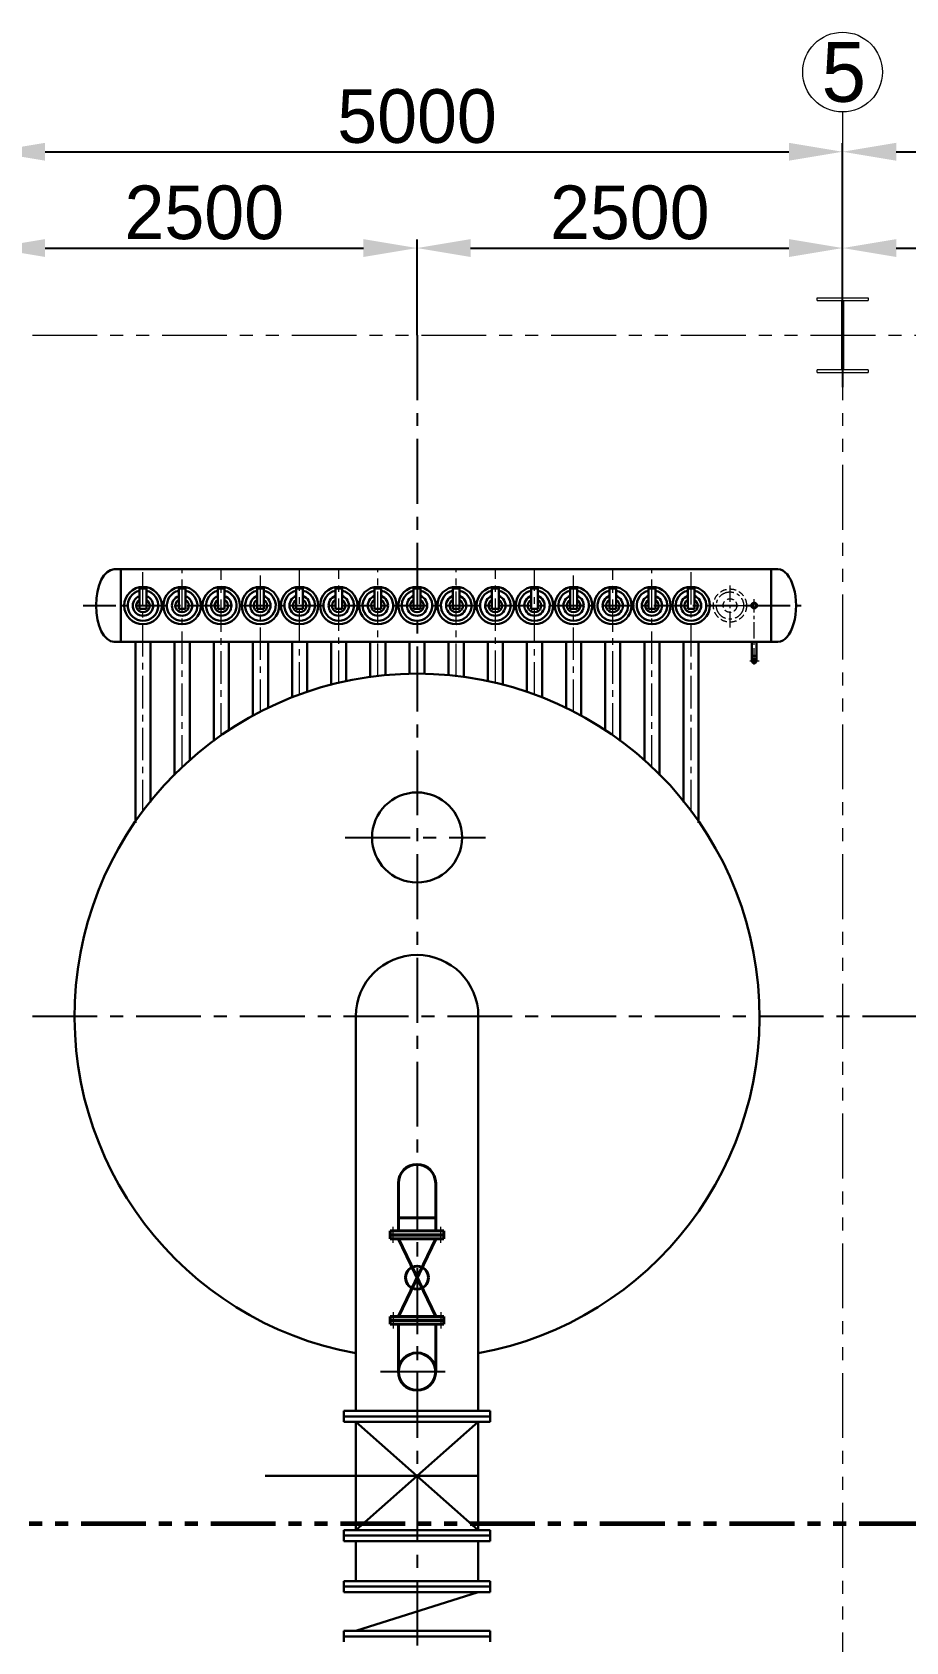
# Model space of a CAD drawing. Header units: millimetres. Extents: x 48549 to 244689, y 99496 to 172785.
# Drawn here: x 144588 to 149721, y 125870 to 135324 of the extents above; entities that cross this region are included whole.
import ezdxf

# ---------------------------------------------------------------- set-up
doc = ezdxf.new("R2010")
doc.units = ezdxf.units.MM
doc.header["$LTSCALE"] = 3
for name, pattern in [('CENTER', [50.8, 31.75, -6.35, 6.35, -6.35]), ('CENTERX2', [101.6, 63.5, -12.7, 12.7, -12.7]), ('DASHED', [19.05, 12.7, -6.35]), ('PHANTOMX2', [127, 63.5, -12.7, 12.7, -12.7, 12.7, -12.7])]:
    doc.linetypes.add(name, pattern=pattern)
for name, color, linetype, lineweight in [('1', 1, 'CENTER', 13), ('center', 1, 'CENTER', 9), ('CON', 7, 'Continuous', 40), ('Layer3', 6, 'Continuous', 18), ('Layer4', 4, 'DASHED', 5), ('双点划线', 3, 'PHANTOMX2', 20), ('图层1', 7, 'Continuous', 30), ('图层2', 1, 'CENTERX2', 15), ('图层3', 6, 'Continuous', 9)]:
    doc.layers.add(name, color=color, linetype=linetype, lineweight=lineweight)
doc.layers.add('Layer1', color=1, linetype='CENTERX2')
doc.styles.add('仿宋体', font='ttxt1.shx', dxfattribs={"bigfont": 'hzfs.shx'})
doc.dimstyles.new('ISO-25', dxfattribs={"dimtxt": 150, "dimasz": 150, "dimexe": 50, "dimexo": 0, "dimgap": 50, "dimtad": 1, "dimdec": 1, "dimdsep": 46, "dimtxsty": '仿宋体', "dimcen": 2.5, "dimazin": 0, "dimtfac": 1, "dimtdec": 1, "dimtmove": 0, "dimatfit": 3, "dimfxl": 1, "dimarcsym": 0})

# ---------------------------------------------------------------- blocks, each defined once
blk = doc.blocks.new('*D62')
at = {"layer": 'Defpoints', "color": 0, "ltscale": 3}
for p in [(149349.4, 134621.8), (144349.4, 133544.5), (149349.4, 133544.5)]:
    blk.add_point(p, dxfattribs=at)
at = {"layer": '图层3', "color": 0, "lineweight": -2, "ltscale": 3}
for p, q in [((144349.4, 133544.5), (144349.4, 134671.8)), ((144664.4, 134621.8), (149034.4, 134621.8)), ((149349.4, 133544.5), (149349.4, 134671.8))]:
    blk.add_line(p, q, dxfattribs=at)
at = {"layer": '图层3', "color": 0, "ltscale": 3}
for points in [[(144664.4, 134674.3), (144664.4, 134569.3), (144349.4, 134621.8)], [(149034.4, 134674.3), (149034.4, 134569.3), (149349.4, 134621.8)]]:
    blk.add_solid(points, dxfattribs=at)
at = {"layer": '图层3', "color": 0, "ltscale": 3, "insert": (146849.4, 134829.3), "char_height": 315, "attachment_point": 5, "style": '仿宋体'}
blk.add_mtext('5000', dxfattribs=at)
blk = doc.blocks.new('*D63')
at = {"layer": 'Defpoints', "color": 0, "ltscale": 3}
for p in [(154349.4, 134621.8), (149349.4, 133544.5), (154349.4, 133544.5)]:
    blk.add_point(p, dxfattribs=at)
at = {"layer": '图层3', "color": 0, "lineweight": -2, "ltscale": 3}
for p, q in [((149349.4, 133544.5), (149349.4, 134671.8)), ((149664.4, 134621.8), (154034.4, 134621.8)), ((154349.4, 133544.5), (154349.4, 134671.8))]:
    blk.add_line(p, q, dxfattribs=at)
at = {"layer": '图层3', "color": 0, "ltscale": 3}
for points in [[(149664.4, 134674.3), (149664.4, 134569.3), (149349.4, 134621.8)], [(154034.4, 134674.3), (154034.4, 134569.3), (154349.4, 134621.8)]]:
    blk.add_solid(points, dxfattribs=at)
at = {"layer": '图层3', "color": 0, "ltscale": 3, "insert": (151849.4, 134829.3), "char_height": 315, "attachment_point": 5, "style": '仿宋体'}
blk.add_mtext('5000', dxfattribs=at)
blk = doc.blocks.new('*D71')
at = {"layer": 'Defpoints', "color": 0, "ltscale": 3}
for p in [(146849.4, 134056.2), (144349.4, 133764.5), (146849.4, 133544.5)]:
    blk.add_point(p, dxfattribs=at)
at = {"layer": '图层3', "color": 0, "lineweight": -2, "ltscale": 3}
for p, q in [((144349.4, 133764.5), (144349.4, 134106.2)), ((144664.4, 134056.2), (146534.4, 134056.2)), ((146849.4, 133544.5), (146849.4, 134106.2))]:
    blk.add_line(p, q, dxfattribs=at)
at = {"layer": '图层3', "color": 0, "ltscale": 3}
for points in [[(144664.4, 134108.7), (144664.4, 134003.7), (144349.4, 134056.2)], [(146534.4, 134108.7), (146534.4, 134003.7), (146849.4, 134056.2)]]:
    blk.add_solid(points, dxfattribs=at)
at = {"layer": '图层3', "color": 0, "ltscale": 3, "insert": (145599.4, 134263.7), "char_height": 315, "attachment_point": 5, "style": '仿宋体'}
blk.add_mtext('2500', dxfattribs=at)
blk = doc.blocks.new('*D72')
at = {"layer": 'Defpoints', "color": 0, "ltscale": 3}
for p in [(149349.4, 134056.2), (146849.4, 133544.5), (149349.4, 133544.5)]:
    blk.add_point(p, dxfattribs=at)
at = {"layer": '图层3', "color": 0, "lineweight": -2, "ltscale": 3}
for p, q in [((146849.4, 133544.5), (146849.4, 134106.2)), ((147164.4, 134056.2), (149034.4, 134056.2)), ((149349.4, 133544.5), (149349.4, 134106.2))]:
    blk.add_line(p, q, dxfattribs=at)
at = {"layer": '图层3', "color": 0, "ltscale": 3}
for points in [[(147164.4, 134108.7), (147164.4, 134003.7), (146849.4, 134056.2)], [(149034.4, 134108.7), (149034.4, 134003.7), (149349.4, 134056.2)]]:
    blk.add_solid(points, dxfattribs=at)
at = {"layer": '图层3', "color": 0, "ltscale": 3, "insert": (148099.4, 134263.7), "char_height": 315, "attachment_point": 5, "style": '仿宋体'}
blk.add_mtext('2500', dxfattribs=at)
blk = doc.blocks.new('*D73')
at = {"layer": 'Defpoints', "color": 0, "ltscale": 3}
for p in [(151849.4, 134056.2), (149349.4, 133544.5), (151849.4, 133544.5)]:
    blk.add_point(p, dxfattribs=at)
at = {"layer": '图层3', "color": 0, "lineweight": -2, "ltscale": 3}
for p, q in [((149349.4, 133544.5), (149349.4, 134106.2)), ((149664.4, 134056.2), (151534.4, 134056.2)), ((151849.4, 133544.5), (151849.4, 134106.2))]:
    blk.add_line(p, q, dxfattribs=at)
at = {"layer": '图层3', "color": 0, "ltscale": 3}
for points in [[(149664.4, 134108.7), (149664.4, 134003.7), (149349.4, 134056.2)], [(151534.4, 134108.7), (151534.4, 134003.7), (151849.4, 134056.2)]]:
    blk.add_solid(points, dxfattribs=at)
at = {"layer": '图层3', "color": 0, "ltscale": 3, "insert": (150599.4, 134263.7), "char_height": 315, "attachment_point": 5, "style": '仿宋体'}
blk.add_mtext('2500', dxfattribs=at)

msp = doc.modelspace()

# ---------------------------------------------------------------- linework, layer by layer
at = {"layer": '1'}
for p, q in [((148682.875, 131956.484), (148896.014, 131956.497)), ((148804.361, 131631.031), (148858.64, 131631.031))]:
    msp.add_line(p, q, dxfattribs=at)
at = {"layer": 'center'}
for p, q in [((148689.363, 131826.87), (148689.363, 132089.707)), ((148830.151, 131610.687), (148830.151, 131994.776))]:
    msp.add_line(p, q, dxfattribs=at)
msp.add_circle((148687.933, 131956.42), 80, dxfattribs=at)
at = {"layer": 'CON'}
for p, q in [((146739.863, 128283.49), (146739.863, 128564.49)), ((146958.863, 128283.49), (146958.863, 128564.49)), ((147006.863, 128283.49), (146691.863, 128283.49)), ((146691.863, 128283.49), (146691.863, 128261.49)), ((146958.863, 128361.49), (146739.863, 128361.49)), ((147006.863, 128261.49), (147006.863, 128283.49)), ((146691.863, 128261.49), (147006.863, 128261.49)), ((146691.863, 128259.49), (146691.863, 128261.49)), ((147006.863, 128259.49), (146691.863, 128259.49)), ((146691.863, 128259.49), (146691.863, 128237.49)), ((146691.863, 128237.49), (147006.863, 128237.49)), ((146739.863, 128237.49), (146958.863, 127781.49)), ((146958.863, 128237.49), (146739.863, 127781.49)), ((147006.863, 128261.49), (147006.863, 128259.49)), ((147006.863, 128237.49), (147006.863, 128259.49)), ((146691.863, 127759.49), (146691.863, 127781.49)), ((146691.863, 127781.49), (147006.863, 127781.49)), ((147006.863, 127759.49), (146691.863, 127759.49)), ((146691.863, 127759.49), (146691.863, 127757.49)), ((146691.863, 127735.49), (146691.863, 127757.49)), ((146691.863, 127757.49), (147006.863, 127757.49)), ((147006.863, 127735.49), (146691.863, 127735.49)), ((146739.863, 127457.496), (146739.863, 127735.49)), ((146958.863, 127457.496), (146958.863, 127735.49)), ((147006.863, 127781.49), (147006.863, 127759.49)), ((147006.863, 127757.49), (147006.863, 127759.49)), ((147006.863, 127757.49), (147006.863, 127735.49))]:
    msp.add_line(p, q, dxfattribs=at)
for centre, radius in [((146849.363, 128009.49), 67.33), ((146849.363, 127457.496), 109.5)]:
    msp.add_circle(centre, radius, dxfattribs=at)
msp.add_arc((146849.363, 128564.49), 109.5, 360, 180, dxfattribs=at)
at = {"layer": 'Layer1', "ltscale": 2}
for p, q in [((146849.363, 133544.49), (146849.363, 112544.49)), ((146427.905, 130594.49), (147251.979, 130594.49)), ((129349.363, 129544.49), (154349.363, 129544.49)), ((146849.363, 128673.99), (146849.363, 127347.996)), ((146633.87, 127457.496), (147064.856, 127457.496))]:
    msp.add_line(p, q, dxfattribs=at)
at = {"layer": 'Layer1'}
for p, q in [((149349.363, 133364.954), (149349.363, 133239.713)), ((144888.635, 131956.49), (149105.548, 131956.49))]:
    msp.add_line(p, q, dxfattribs=at)
at = {"layer": 'Layer3'}
msp.add_arc((148830.151, 131956.458), 15.5, 0, 270, dxfattribs=at)
at = {"layer": 'Layer4'}
for radius in [97.5, 40]:
    msp.add_circle((148687.933, 131956.42), radius, dxfattribs=at)
at = {"layer": '双点划线', "ltscale": 10}
for p, q in [((149199.363, 133764.49), (149499.363, 133764.49)), ((149199.363, 133748.49), (149199.363, 133764.49)), ((149343.863, 133746.49), (149199.363, 133746.49)), ((149343.863, 133746.49), (149343.863, 133342.49)), ((149499.363, 133746.49), (149354.863, 133746.49)), ((149354.863, 133746.49), (149354.863, 133342.49)), ((149499.363, 133764.49), (149499.363, 133748.49)), ((149199.363, 133342.49), (149343.863, 133342.49)), ((149199.363, 133324.49), (149199.363, 133340.49)), ((149199.363, 133324.49), (149499.363, 133324.49)), ((149354.863, 133342.49), (149499.363, 133342.49)), ((149499.363, 133340.49), (149499.363, 133324.49))]:
    msp.add_line(p, q, dxfattribs=at)
at = {"layer": '双点划线', "ltscale": 2}
for p, q in [((129349.363, 133544.49), (154354.863, 133544.49)), ((149349.363, 133544.49), (149349.363, 112544.49))]:
    msp.add_line(p, q, dxfattribs=at)
at = {"layer": '双点划线', "color": 7, "lineweight": 60, "ltscale": 2}
msp.add_line((127349.363, 126564.49), (154349.363, 126564.49), dxfattribs=at)
at = {"layer": '图层1'}
for p, q in [((145069.558, 132169.49), (148969.892, 132169.49)), ((145109.558, 131743.49), (145109.558, 132169.49)), ((148929.892, 131743.49), (148929.892, 132169.49)), ((145219.363, 131936.324), (145219.363, 132056.324)), ((145219.363, 132056.324), (145239.363, 132056.324)), ((145259.363, 132056.324), (145239.363, 132056.324)), ((145259.363, 131936.324), (145259.363, 132056.324)), ((145449.168, 131936.324), (145449.168, 132056.324)), ((145449.168, 132056.324), (145469.168, 132056.324)), ((145489.168, 132056.324), (145469.168, 132056.324)), ((145489.168, 131936.324), (145489.168, 132056.324)), ((145679.168, 131936.324), (145679.168, 132056.324)), ((145679.168, 132056.324), (145699.168, 132056.324)), ((145719.168, 132056.324), (145699.168, 132056.324)), ((145719.168, 131936.324), (145719.168, 132056.324)), ((145909.363, 131936.49), (145909.363, 132056.49)), ((145909.363, 132056.49), (145929.363, 132056.49)), ((145949.363, 132056.49), (145929.363, 132056.49)), ((145949.363, 131936.49), (145949.363, 132056.49)), ((146139.363, 131936.49), (146139.363, 132056.49)), ((146139.363, 132056.49), (146159.363, 132056.49)), ((146179.363, 132056.49), (146159.363, 132056.49)), ((146179.363, 131936.49), (146179.363, 132056.49)), ((146369.363, 131936.49), (146369.363, 132056.49)), ((146369.363, 132056.49), (146389.363, 132056.49)), ((146409.363, 132056.49), (146389.363, 132056.49)), ((146409.363, 131936.49), (146409.363, 132056.49)), ((146599.363, 131936.49), (146599.363, 132056.49)), ((146599.363, 132056.49), (146619.363, 132056.49)), ((146639.363, 132056.49), (146619.363, 132056.49)), ((146639.363, 131936.49), (146639.363, 132056.49)), ((146829.363, 131936.49), (146829.363, 132056.49)), ((146829.363, 132056.49), (146849.363, 132056.49)), ((146869.363, 132056.49), (146849.363, 132056.49)), ((146869.363, 131936.49), (146869.363, 132056.49)), ((147059.363, 131936.49), (147059.363, 132056.49)), ((147059.363, 132056.49), (147079.363, 132056.49)), ((147099.363, 132056.49), (147079.363, 132056.49)), ((147099.363, 131936.49), (147099.363, 132056.49)), ((147289.363, 131936.49), (147289.363, 132056.49)), ((147289.363, 132056.49), (147309.363, 132056.49)), ((147329.363, 132056.49), (147309.363, 132056.49)), ((147329.363, 131936.49), (147329.363, 132056.49)), ((147519.363, 131936.49), (147519.363, 132056.49)), ((147519.363, 132056.49), (147539.363, 132056.49)), ((147559.363, 132056.49), (147539.363, 132056.49)), ((147559.363, 131936.49), (147559.363, 132056.49)), ((147749.363, 131936.49), (147749.363, 132056.49)), ((147749.363, 132056.49), (147769.363, 132056.49)), ((147789.363, 132056.49), (147769.363, 132056.49)), ((147789.363, 131936.49), (147789.363, 132056.49)), ((147979.363, 131936.49), (147979.363, 132056.49)), ((147979.363, 132056.49), (147999.363, 132056.49)), ((148019.363, 132056.49), (147999.363, 132056.49)), ((148019.363, 131936.49), (148019.363, 132056.49)), ((148209.363, 131936.49), (148209.363, 132056.49)), ((148209.363, 132056.49), (148229.363, 132056.49)), ((148249.363, 132056.49), (148229.363, 132056.49)), ((148249.363, 131936.49), (148249.363, 132056.49)), ((148439.363, 131936.49), (148439.363, 132056.49)), ((148439.363, 132056.49), (148459.363, 132056.49)), ((148479.363, 132056.49), (148459.363, 132056.49)), ((148479.363, 131936.49), (148479.363, 132056.49)), ((145219.363, 131936.324), (145239.363, 131936.324)), ((145259.363, 131936.324), (145239.363, 131936.324)), ((145449.168, 131936.324), (145469.168, 131936.324)), ((145489.168, 131936.324), (145469.168, 131936.324)), ((145679.168, 131936.324), (145699.168, 131936.324)), ((145719.168, 131936.324), (145699.168, 131936.324)), ((145909.363, 131936.49), (145929.363, 131936.49)), ((145949.363, 131936.49), (145929.363, 131936.49)), ((146139.363, 131936.49), (146159.363, 131936.49)), ((146179.363, 131936.49), (146159.363, 131936.49)), ((146369.363, 131936.49), (146389.363, 131936.49)), ((146409.363, 131936.49), (146389.363, 131936.49)), ((146599.363, 131936.49), (146619.363, 131936.49)), ((146639.363, 131936.49), (146619.363, 131936.49)), ((146829.363, 131936.49), (146849.363, 131936.49)), ((146869.363, 131936.49), (146849.363, 131936.49)), ((147059.363, 131936.49), (147079.363, 131936.49)), ((147099.363, 131936.49), (147079.363, 131936.49)), ((147289.363, 131936.49), (147309.363, 131936.49)), ((147329.363, 131936.49), (147309.363, 131936.49)), ((147519.363, 131936.49), (147539.363, 131936.49)), ((147559.363, 131936.49), (147539.363, 131936.49)), ((147749.363, 131936.49), (147769.363, 131936.49)), ((147789.363, 131936.49), (147769.363, 131936.49)), ((147979.363, 131936.49), (147999.363, 131936.49)), ((148019.363, 131936.49), (147999.363, 131936.49)), ((148209.363, 131936.49), (148229.363, 131936.49)), ((148249.363, 131936.49), (148229.363, 131936.49)), ((148439.363, 131936.49), (148459.363, 131936.49)), ((148479.363, 131936.49), (148459.363, 131936.49)), ((145069.558, 131743.49), (148969.892, 131743.49)), ((145194.863, 130680.158), (145194.863, 131743.49)), ((145283.863, 130801.163), (145283.863, 131743.49)), ((145424.863, 130960.342), (145424.863, 131743.49)), ((145513.863, 131045.261), (145513.863, 131743.49)), ((145655.109, 131160.783), (145655.109, 131743.49)), ((145744.109, 131223.347), (145744.109, 131743.49)), ((145884.863, 131308.557), (145884.863, 131743.49)), ((145973.863, 131354.684), (145973.863, 131743.49)), ((146114.863, 131416.735), (146114.863, 131743.49)), ((146203.863, 131449.459), (146203.863, 131743.49)), ((146344.863, 131491.814), (146344.863, 131743.49)), ((146433.863, 131512.854), (146433.863, 131743.49)), ((146574.863, 131537.563), (146574.863, 131743.49)), ((146663.863, 131547.869), (146663.863, 131743.49)), ((146804.863, 131555.995), (146804.863, 131743.49)), ((146893.863, 131555.995), (146893.863, 131743.49)), ((147034.863, 131547.869), (147034.863, 131743.49)), ((147123.863, 131537.563), (147123.863, 131743.49)), ((147264.863, 131512.854), (147264.863, 131743.49)), ((147353.863, 131491.814), (147353.863, 131743.49)), ((147494.863, 131449.459), (147494.863, 131743.49)), ((147583.863, 131416.735), (147583.863, 131743.49)), ((147724.863, 131354.684), (147724.863, 131743.49)), ((147813.863, 131308.557), (147813.863, 131743.49)), ((147954.617, 131223.347), (147954.617, 131743.49)), ((148043.617, 131160.783), (148043.617, 131743.49)), ((148184.863, 131045.261), (148184.863, 131743.49)), ((148273.863, 130960.342), (148273.863, 131743.49)), ((148414.863, 130801.163), (148414.863, 131743.49)), ((148503.863, 130680.158), (148503.863, 131743.49)), ((148816.392, 131631.031), (148816.392, 131743.49)), ((148843.392, 131743.49), (148843.392, 131631.031)), ((148816.392, 131661.031), (148843.392, 131661.031)), ((146489.363, 129544.49), (146489.363, 127226.49)), ((147209.363, 129544.49), (147209.363, 127226.49)), ((147279.366, 127226.49), (146419.366, 127226.49)), ((146419.366, 127194.49), (146419.366, 127226.49)), ((147279.366, 127194.49), (146419.366, 127194.49)), ((146419.366, 127162.49), (146419.366, 127194.49)), ((146419.366, 127162.49), (147279.366, 127162.49)), ((146489.366, 127162.49), (146489.366, 126526.49)), ((147209.366, 126526.49), (146489.366, 127162.49)), ((146489.366, 126526.49), (147209.366, 127162.49)), ((147209.366, 127162.49), (147209.366, 126526.49)), ((147279.366, 127194.49), (147279.366, 127226.49)), ((147279.366, 127162.49), (147279.366, 127194.49)), ((145957.056, 126844.49), (147209.366, 126844.49)), ((147279.366, 126526.49), (146419.366, 126526.49)), ((146419.366, 126494.49), (146419.366, 126526.49)), ((147279.366, 126494.49), (146419.366, 126494.49)), ((146419.366, 126462.49), (146419.366, 126494.49)), ((147279.366, 126494.49), (147279.366, 126526.49)), ((147279.366, 126462.49), (147279.366, 126494.49)), ((146419.366, 126462.49), (147279.366, 126462.49)), ((146489.366, 126462.49), (146489.366, 126226.49)), ((147209.366, 126462.49), (147209.365, 126226.49)), ((147279.366, 126226.49), (146419.366, 126226.49)), ((146419.366, 126194.49), (146419.366, 126226.49)), ((147279.366, 126194.49), (147279.366, 126226.49)), ((147279.366, 126194.49), (146419.366, 126194.49)), ((146419.366, 126162.49), (146419.366, 126194.49)), ((146419.366, 126162.49), (147279.366, 126162.49)), ((146489.366, 125934.49), (147209.366, 126162.49)), ((147279.366, 126162.49), (147279.366, 126194.49)), ((147279.366, 125934.49), (146419.366, 125934.49)), ((146419.366, 125902.49), (146419.366, 125934.49)), ((147279.366, 125902.49), (147279.366, 125934.49)), ((147279.366, 125902.49), (146419.366, 125902.49)), ((146419.366, 125870.49), (146419.366, 125902.49)), ((147279.366, 125870.49), (147279.366, 125902.49))]:
    msp.add_line(p, q, dxfattribs=at)
for centre, radius in [((145239.363, 131956.324), 110), ((145239.363, 131956.324), 110), ((145469.168, 131956.324), 110), ((145469.168, 131956.324), 110), ((145699.168, 131956.324), 110), ((145699.168, 131956.324), 110), ((145929.363, 131956.49), 110), ((145929.363, 131956.49), 110), ((146159.363, 131956.49), 110), ((146159.363, 131956.49), 110), ((146389.363, 131956.49), 110), ((146389.363, 131956.49), 110), ((146619.363, 131956.49), 110), ((146619.363, 131956.49), 110), ((146849.363, 131956.49), 110), ((146849.363, 131956.49), 110), ((147079.363, 131956.49), 110), ((147079.363, 131956.49), 110), ((147309.363, 131956.49), 110), ((147309.363, 131956.49), 110), ((147539.363, 131956.49), 110), ((147539.363, 131956.49), 110), ((147769.363, 131956.49), 110), ((147769.363, 131956.49), 110), ((147999.363, 131956.49), 110), ((147999.363, 131956.49), 110), ((148229.363, 131956.49), 110), ((148229.363, 131956.49), 110), ((148459.363, 131956.49), 110), ((148459.363, 131956.49), 110), ((148830.151, 131956.458), 17), ((148830.151, 131956.458), 12.5), ((148829.892, 131631.031), 13.5), ((148829.892, 131631.031), 9), ((146849.363, 130594.49), 264.5)]:
    msp.add_circle(centre, radius, dxfattribs=at)
for centre, radius, start, end in [((145239.363, 131956.324), 89.708, 102.8820674, 77.1179326), ((145239.363, 131956.324), 59.724, 109.5647271, 70.4352729), ((145239.363, 131956.324), 39.594, 120.3401686, 59.6598314), ((145469.168, 131956.324), 89.708, 102.8820674, 77.1179326), ((145469.168, 131956.324), 59.724, 109.5647271, 70.4352729), ((145469.168, 131956.324), 39.594, 120.3401686, 59.6598314), ((145699.168, 131956.324), 89.708, 102.8820674, 77.1179326), ((145699.168, 131956.324), 59.724, 109.5647271, 70.4352729), ((145699.168, 131956.324), 39.594, 120.3401686, 59.6598314), ((145929.363, 131956.49), 89.708, 102.8820674, 77.1179326), ((145929.363, 131956.49), 59.724, 109.5647271, 70.4352729), ((145929.363, 131956.49), 39.594, 120.3401686, 59.6598314), ((146159.363, 131956.49), 89.708, 102.8820674, 77.1179326), ((146159.363, 131956.49), 59.724, 109.5647271, 70.4352729), ((146159.363, 131956.49), 39.594, 120.3401686, 59.6598314), ((146389.363, 131956.49), 89.708, 102.8820674, 77.1179326), ((146389.363, 131956.49), 59.724, 109.5647271, 70.4352729), ((146389.363, 131956.49), 39.594, 120.3401686, 59.6598314), ((146619.363, 131956.49), 89.708, 102.8820674, 77.1179326), ((146619.363, 131956.49), 59.724, 109.5647271, 70.4352729), ((146619.363, 131956.49), 39.594, 120.3401686, 59.6598314), ((146849.363, 131956.49), 89.708, 102.8820674, 77.1179326), ((146849.363, 131956.49), 59.724, 109.5647271, 70.4352729), ((146849.363, 131956.49), 39.594, 120.3401686, 59.6598314), ((147079.363, 131956.49), 89.708, 102.8820674, 77.1179326), ((147079.363, 131956.49), 59.724, 109.5647271, 70.4352729), ((147079.363, 131956.49), 39.594, 120.3401686, 59.6598314), ((147309.363, 131956.49), 89.708, 102.8820674, 77.1179326), ((147309.363, 131956.49), 59.724, 109.5647271, 70.4352729), ((147309.363, 131956.49), 39.594, 120.3401686, 59.6598314), ((147539.363, 131956.49), 89.708, 102.8820674, 77.1179326), ((147539.363, 131956.49), 59.724, 109.5647271, 70.4352729), ((147539.363, 131956.49), 39.594, 120.3401686, 59.6598314), ((147769.363, 131956.49), 89.708, 102.8820674, 77.1179326), ((147769.363, 131956.49), 59.724, 109.5647271, 70.4352729), ((147769.363, 131956.49), 39.594, 120.3401686, 59.6598314), ((147999.363, 131956.49), 89.708, 102.8820674, 77.1179326), ((147999.363, 131956.49), 59.724, 109.5647271, 70.4352729), ((147999.363, 131956.49), 39.594, 120.3401686, 59.6598314), ((148229.363, 131956.49), 89.708, 102.8820674, 77.1179326), ((148229.363, 131956.49), 59.724, 109.5647271, 70.4352729), ((148229.363, 131956.49), 39.594, 120.3401686, 59.6598314), ((148459.363, 131956.49), 89.708, 102.8820674, 77.1179326), ((148459.363, 131956.49), 59.724, 109.5647271, 70.4352729), ((148459.363, 131956.49), 39.594, 120.3401686, 59.6598314), ((146849.363, 129544.49), 2012, 280.3073239, 259.6928553), ((146849.363, 129544.49), 360, 0, 180)]:
    msp.add_arc(centre, radius, start, end, dxfattribs=at)
msp.add_ellipse((145069.558, 131956.49), major_axis=(0, 213), ratio=0.49765258, start_param=0, end_param=3.14159265, dxfattribs=at)
at = {"layer": '图层1', "extrusion": (0, 0, -1)}
msp.add_ellipse((148969.892, 131956.49), major_axis=(0, -213), ratio=0.49765258, start_param=3.14159265, end_param=6.28318531, dxfattribs=at)
at = {"layer": '图层2'}
for p, q in [((145239.363, 130743.04), (145239.363, 132169.49)), ((145469.363, 131004.109), (145469.363, 132169.49)), ((145699.363, 131192.797), (145699.363, 132169.49)), ((145929.363, 131332.328), (145929.363, 132169.49)), ((146159.363, 131433.695), (146159.363, 132169.49)), ((146389.363, 131502.871), (146389.363, 132169.49)), ((146619.363, 131543.221), (146619.363, 132169.49)), ((147079.363, 131543.221), (147079.363, 132169.49)), ((147309.363, 131502.871), (147309.363, 132169.49)), ((147539.363, 131433.695), (147539.363, 132169.49)), ((147769.363, 131332.328), (147769.363, 132169.49)), ((147999.363, 131192.797), (147999.363, 132169.49)), ((148229.363, 131004.109), (148229.363, 132169.49)), ((148459.363, 130743.04), (148459.363, 132169.49))]:
    msp.add_line(p, q, dxfattribs=at)
at = {"layer": '图层3'}
msp.add_line((149349.363, 134855.484), (149349.363, 134671.819), dxfattribs=at)
at = {"layer": '图层3', "ltscale": 3}
for p, q in [((146709.363, 128213.236), (146709.363, 128307.734)), ((146989.363, 128213.236), (146989.363, 128307.734)), ((146709.363, 127805.745), (146709.363, 127711.246)), ((146989.363, 127805.745), (146989.363, 127711.246))]:
    msp.add_line(p, q, dxfattribs=at)
at = {"layer": '图层3'}
msp.add_circle((149349.363, 135089.705), 234.221, dxfattribs=at)
msp.add_arc((148829.892, 131631.031), 10.5, 0, 270, dxfattribs=at)

# ---------------------------------------------------------------- texts
at = {"layer": 'Layer3', "insert": (149356.399, 134910.284), "char_height": 351, "width": 1944.27277, "attachment_point": 8, "style": '仿宋体'}
msp.add_mtext('5', dxfattribs=at)

# ---------------------------------------------------------------- dimensions: what is measured, and where the dimension line sits
at = {"layer": '图层3', "ltscale": 3}
for base, p1, p2, picture, middle in [((149349.363, 134621.819), (144349.363, 133544.49), (149349.363, 133544.49), '*D62', (146849.363, 134829.319)), ((154349.363, 134621.819), (149349.363, 133544.49), (154349.363, 133544.49), '*D63', (151849.363, 134829.319)), ((146849.363, 134056.201), (144349.363, 133764.49), (146849.363, 133544.49), '*D71', (145599.363, 134263.701)), ((149349.363, 134056.201), (146849.363, 133544.49), (149349.363, 133544.49), '*D72', (148099.363, 134263.701)), ((151849.363, 134056.201), (149349.363, 133544.49), (151849.363, 133544.49), '*D73', (150599.363, 134263.701))]:
    dim = msp.add_linear_dim(base=base, p1=p1, p2=p2, dimstyle='ISO-25', override={"dimtxt": 315, "dimasz": 315}, dxfattribs=at)
    dim.commit()
    dim.dimension.update_dxf_attribs({"geometry": picture, "text_midpoint": middle})

doc.saveas('drawing.dxf')
